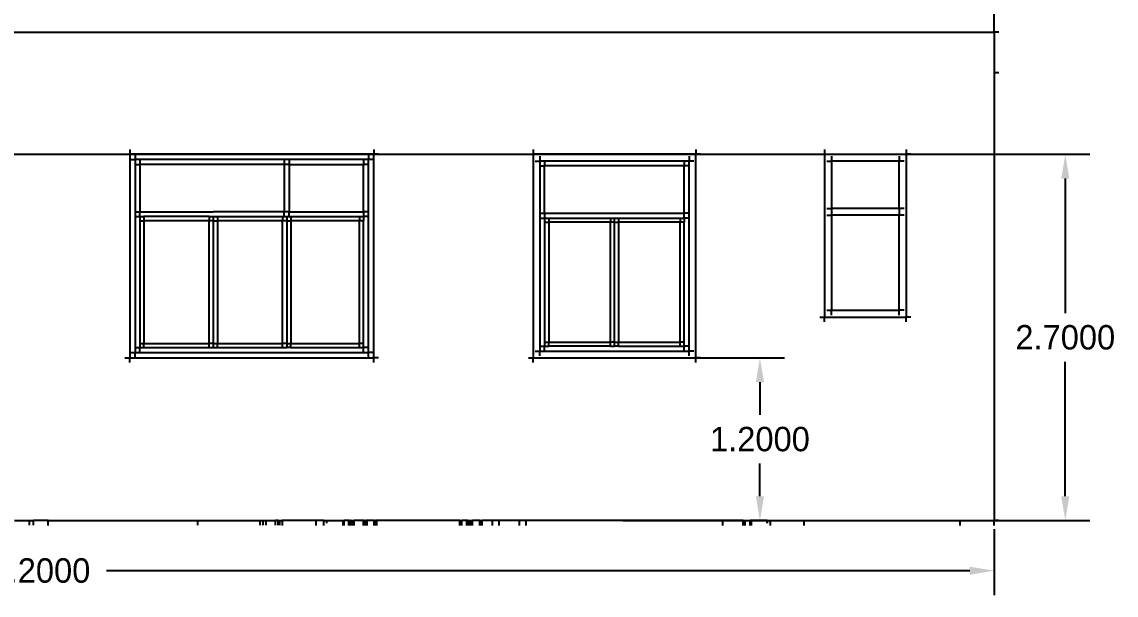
# Model space of a CAD drawing. Header units: metres. Extents: x -10.4 to 5.7, y -4.3 to 6.7.
# Drawn here: x -2.35 to 5.72, y -4.32 to -0.1 of the extents above; entities that cross this region are included whole.
import ezdxf

# ---------------------------------------------------------------- set-up
doc = ezdxf.new("R2010")
doc.units = ezdxf.units.M
doc.dimstyles.get("Standard").update_dxf_attribs({"dimtxt": 0.18, "dimasz": 0.18, "dimexe": 0.18, "dimexo": 0.0625, "dimgap": 0.09, "dimtad": 0, "dimtih": 1, "dimtoh": 1, "dimdec": 4, "dimzin": 0, "dimdsep": 46, "dimtxsty": 'Standard', "dimcen": 0.09, "dimadec": 0, "dimazin": 0, "dimtfac": 1, "dimtdec": 4, "dimtofl": 0, "dimtmove": 0, "dimatfit": 3, "dimfxl": 1, "dimtolj": 1, "dimtzin": 0, "dimarcsym": 0})

# ---------------------------------------------------------------- blocks, each defined once
blk = doc.blocks.new('*D2')
at = {"color": 0, "lineweight": -2}
for p, q in [((-9.3826, -3.8359), (-9.3826, -4.3219)), ((4.8174, -3.8359), (4.8174, -4.3219)), ((-9.2026, -4.1419), (-2.8376, -4.1419)), ((4.6374, -4.1419), (-1.7276, -4.1419))]:
    blk.add_line(p, q, dxfattribs=at)
at = {"color": 0}
for points in [[(-9.2026, -4.1119), (-9.2026, -4.1719), (-9.3826, -4.1419)], [(4.6374, -4.1119), (4.6374, -4.1719), (4.8174, -4.1419)]]:
    blk.add_solid(points, dxfattribs=at)
at = {"layer": 'Defpoints', "color": 0}
for p in [(-9.3826, -3.7734), (4.8174, -3.7734), (4.8174, -4.1419)]:
    blk.add_point(p, dxfattribs=at)
at = {"color": 0, "insert": (-2.2826, -4.1419), "char_height": 0.18, "attachment_point": 5}
blk.add_mtext('\\A1;14.2000', dxfattribs=at)
blk = doc.blocks.new('*D3')
at = {"color": 0, "lineweight": -2}
for p, q in [((-8.3701, -1.0734), (5.5218, -1.0734)), ((5.3418, -1.2534), (5.3418, -2.2434)), ((5.3418, -3.5934), (5.3418, -2.6034)), ((2.1549, -3.7734), (5.5218, -3.7734))]:
    blk.add_line(p, q, dxfattribs=at)
at = {"color": 0}
for points in [[(5.3118, -1.2534), (5.3718, -1.2534), (5.3418, -1.0734)], [(5.3118, -3.5934), (5.3718, -3.5934), (5.3418, -3.7734)]]:
    blk.add_solid(points, dxfattribs=at)
at = {"layer": 'Defpoints', "color": 0}
for p in [(-8.4326, -1.0734), (2.0924, -3.7734), (5.3418, -3.7734)]:
    blk.add_point(p, dxfattribs=at)
at = {"color": 0, "insert": (5.3418, -2.4234), "char_height": 0.18, "attachment_point": 5}
blk.add_mtext('\\A1;2.7000', dxfattribs=at)
blk = doc.blocks.new('*D5')
at = {"color": 0, "lineweight": -2}
for p, q in [((2.0799, -2.5734), (3.2701, -2.5734)), ((3.0901, -2.7534), (3.0901, -2.9934)), ((3.0901, -3.5934), (3.0901, -3.3534)), ((2.0799, -3.7734), (3.2701, -3.7734))]:
    blk.add_line(p, q, dxfattribs=at)
at = {"color": 0}
for points in [[(3.0601, -2.7534), (3.1201, -2.7534), (3.0901, -2.5734)], [(3.0601, -3.5934), (3.1201, -3.5934), (3.0901, -3.7734)]]:
    blk.add_solid(points, dxfattribs=at)
at = {"layer": 'Defpoints', "color": 0}
for p in [(2.0174, -2.5734), (2.0174, -3.7734), (3.0901, -3.7734)]:
    blk.add_point(p, dxfattribs=at)
at = {"color": 0, "insert": (3.0901, -3.1734), "char_height": 0.18, "attachment_point": 5}
blk.add_mtext('\\A1;1.2000', dxfattribs=at)

msp = doc.modelspace()

# ---------------------------------------------------------------- linework, layer by layer
for p, q in [((4.81737, -0.17341), (4.81737, 0.12659)), ((-9.38263, -0.17341), (4.81737, -0.17341)), ((4.85252, -0.17341), (4.81737, -0.17341)), ((4.81737, -0.17341), (4.81737, -0.47341)), ((4.85252, -0.47341), (4.81737, -0.47341)), ((4.81737, -0.47341), (4.81737, -3.77341)), ((-1.55763, -1.03826), (-1.55763, -1.07341)), ((0.24237, -1.03826), (0.24237, -1.07341)), ((1.41737, -1.03826), (1.41737, -1.07341)), ((2.61737, -1.03826), (2.61737, -1.07341)), ((3.56737, -1.03826), (3.56737, -1.07341)), ((4.16737, -1.03826), (4.16737, -1.07341)), ((-1.59278, -1.07341), (-1.55763, -1.07341)), ((-1.55763, -1.07341), (-1.55763, -2.57341)), ((0.24237, -1.07341), (-1.55763, -1.07341)), ((-1.55278, -1.11341), (-1.51763, -1.11341)), ((-1.51763, -1.07826), (-1.51763, -1.11341)), ((-1.48263, -1.11341), (-1.51763, -1.11341)), ((-1.51763, -1.11341), (-1.51763, -1.14841)), ((-1.48263, -1.11341), (-1.48263, -1.14841)), ((-0.41763, -1.11341), (-1.48263, -1.11341)), ((-0.41763, -1.11341), (-0.41763, -1.14841)), ((-0.38263, -1.11341), (-0.41763, -1.11341)), ((-0.38263, -1.11341), (-0.38263, -1.14841)), ((0.16737, -1.11341), (-0.38263, -1.11341)), ((0.16737, -1.11341), (0.16737, -1.14841)), ((0.20237, -1.11341), (0.16737, -1.11341)), ((0.20237, -1.07826), (0.20237, -1.11341)), ((0.23752, -1.11341), (0.20237, -1.11341)), ((0.20237, -1.14841), (0.20237, -1.11341)), ((0.27752, -1.07341), (0.24237, -1.07341)), ((0.24237, -2.57341), (0.24237, -1.07341)), ((1.38222, -1.07341), (1.41737, -1.07341)), ((2.61737, -1.07341), (1.41737, -1.07341)), ((1.41737, -1.07341), (1.41737, -2.57341)), ((1.43222, -1.12341), (1.46737, -1.12341)), ((1.46737, -1.08826), (1.46737, -1.12341)), ((1.50237, -1.12341), (1.46737, -1.12341)), ((1.46737, -1.12341), (1.46737, -1.15841)), ((1.50237, -1.12341), (1.50237, -1.15841)), ((2.53237, -1.12341), (1.50237, -1.12341)), ((2.53237, -1.12341), (2.53237, -1.15841)), ((2.56737, -1.12341), (2.53237, -1.12341)), ((2.56737, -1.08826), (2.56737, -1.12341)), ((2.60252, -1.12341), (2.56737, -1.12341)), ((2.56737, -1.15841), (2.56737, -1.12341)), ((2.65252, -1.07341), (2.61737, -1.07341)), ((2.61737, -2.57341), (2.61737, -1.07341)), ((3.53222, -1.07341), (3.56737, -1.07341)), ((3.56737, -1.07341), (4.16737, -1.07341)), ((3.56737, -1.07341), (3.56737, -2.27341)), ((3.58222, -1.12341), (3.61737, -1.12341)), ((3.61737, -1.08826), (3.61737, -1.12341)), ((3.61737, -1.12341), (3.61737, -1.47341)), ((4.11737, -1.12341), (3.61737, -1.12341)), ((4.11737, -1.08826), (4.11737, -1.12341)), ((4.11737, -1.47341), (4.11737, -1.12341)), ((4.15252, -1.12341), (4.11737, -1.12341)), ((4.16737, -1.07341), (4.16737, -2.27341)), ((4.20252, -1.07341), (4.16737, -1.07341)), ((-1.51763, -1.14841), (-1.48263, -1.14841)), ((-1.51763, -1.14841), (-1.51763, -1.49841)), ((-1.48263, -1.14841), (-1.48263, -1.49841)), ((-0.41763, -1.14841), (-1.48263, -1.14841)), ((-0.41763, -1.14841), (-0.41763, -1.49841)), ((-0.38263, -1.14841), (-0.41763, -1.14841)), ((-0.38263, -1.14841), (-0.38263, -1.49841)), ((-0.38263, -1.14841), (0.16737, -1.14841)), ((0.20237, -1.14841), (0.16737, -1.14841)), ((0.16737, -1.49841), (0.16737, -1.14841)), ((0.20237, -1.49841), (0.20237, -1.14841)), ((1.46737, -1.15841), (1.50237, -1.15841)), ((1.46737, -1.15841), (1.46737, -1.50841)), ((2.53237, -1.15841), (1.50237, -1.15841)), ((1.50237, -1.50841), (1.50237, -1.15841)), ((2.56737, -1.15841), (2.53237, -1.15841)), ((2.53237, -1.50841), (2.53237, -1.15841)), ((2.56737, -1.50841), (2.56737, -1.15841)), ((-1.51763, -1.49841), (-1.48263, -1.49841)), ((-1.51763, -1.49841), (-1.51763, -1.53341)), ((-1.48263, -1.53341), (-1.48263, -1.49841)), ((-1.48263, -1.49841), (-0.94117, -1.49841)), ((-0.94117, -1.49826), (-0.94117, -1.49841)), ((-0.41763, -1.49841), (-0.94117, -1.49841)), ((-0.41763, -1.53341), (-0.41763, -1.49841)), ((-0.38263, -1.49841), (-0.41763, -1.49841)), ((-0.38263, -1.53341), (-0.38263, -1.49841)), ((-0.38263, -1.49841), (0.16737, -1.49841)), ((0.20237, -1.49841), (0.16737, -1.49841)), ((0.16737, -1.49841), (0.16737, -1.53341)), ((0.20237, -1.53341), (0.20237, -1.49841)), ((1.46737, -1.50841), (1.50237, -1.50841)), ((1.46737, -1.50841), (1.46737, -1.54341)), ((1.50237, -1.50841), (1.50237, -1.54341)), ((1.50237, -1.50841), (2.01737, -1.50841)), ((2.01737, -1.50826), (2.01737, -1.50841)), ((2.01737, -1.50841), (2.53237, -1.50841)), ((2.56737, -1.50841), (2.53237, -1.50841)), ((2.53237, -1.54341), (2.53237, -1.50841)), ((2.56737, -1.54341), (2.56737, -1.50841)), ((3.58222, -1.47341), (3.61737, -1.47341)), ((3.58222, -1.52341), (3.61737, -1.52341)), ((4.11737, -1.47341), (3.61737, -1.47341)), ((3.61737, -1.47341), (3.61737, -1.52341)), ((4.11737, -1.52341), (3.61737, -1.52341)), ((3.61737, -1.52341), (3.61737, -2.22341)), ((4.15252, -1.47341), (4.11737, -1.47341)), ((4.11737, -1.47341), (4.11737, -1.52341)), ((4.15252, -1.52341), (4.11737, -1.52341)), ((4.11737, -2.22341), (4.11737, -1.52341)), ((-1.51763, -1.53341), (-1.48263, -1.53341)), ((-1.51763, -1.53341), (-1.51763, -2.49841)), ((-1.48263, -1.53341), (-1.45263, -1.53341)), ((-1.48263, -1.53341), (-1.48263, -1.56341)), ((-1.48263, -1.56341), (-1.45263, -1.56341)), ((-1.48263, -1.56341), (-1.48263, -2.46841)), ((-1.45263, -1.53341), (-1.45263, -1.56341)), ((-0.97117, -1.53341), (-1.45263, -1.53341)), ((-1.45263, -1.56341), (-1.45263, -2.46841)), ((-0.97117, -1.56341), (-1.45263, -1.56341)), ((-0.97117, -1.53341), (-0.97117, -1.56341)), ((-0.97117, -1.53341), (-0.94117, -1.53341)), ((-0.97117, -2.46841), (-0.97117, -1.56341)), ((-0.94117, -1.56341), (-0.97117, -1.56341)), ((-0.94117, -1.53341), (-0.94117, -1.56341)), ((-0.94117, -1.53341), (-0.91117, -1.53341)), ((-0.94117, -1.56341), (-0.91117, -1.56341)), ((-0.94117, -1.56341), (-0.94117, -2.46841)), ((-0.91117, -1.53341), (-0.91117, -1.56341)), ((-0.91117, -1.53341), (-0.42971, -1.53341)), ((-0.91117, -1.56341), (-0.91117, -2.46841)), ((-0.42971, -1.56341), (-0.91117, -1.56341)), ((-0.42971, -1.53341), (-0.42971, -1.56341)), ((-0.42971, -1.53341), (-0.41763, -1.53341)), ((-0.42971, -2.46841), (-0.42971, -1.56341)), ((-0.39971, -1.56341), (-0.42971, -1.56341)), ((-0.41763, -1.53355), (-0.41763, -1.53341)), ((-0.41763, -1.53341), (-0.39971, -1.53341)), ((-0.39971, -1.53341), (-0.39971, -1.56341)), ((-0.39971, -1.53341), (-0.38263, -1.53341)), ((-0.39971, -1.56341), (-0.39971, -2.46841)), ((-0.39971, -1.56341), (-0.36971, -1.56341)), ((-0.38263, -1.53355), (-0.38263, -1.53341)), ((-0.38263, -1.53341), (-0.36971, -1.53341)), ((-0.36971, -1.53341), (-0.36971, -1.56341)), ((-0.36971, -1.53341), (0.13737, -1.53341)), ((0.13737, -1.56341), (-0.36971, -1.56341)), ((-0.36971, -1.56341), (-0.36971, -2.46841)), ((0.13737, -1.53341), (0.13737, -1.56341)), ((0.13737, -1.53341), (0.16737, -1.53341)), ((0.16737, -1.56341), (0.13737, -1.56341)), ((0.13737, -2.46841), (0.13737, -1.56341)), ((0.20237, -1.53341), (0.16737, -1.53341)), ((0.16737, -1.53341), (0.16737, -1.56341)), ((0.16737, -2.46841), (0.16737, -1.56341)), ((0.20237, -2.49841), (0.20237, -1.53341)), ((1.46737, -1.54341), (1.50237, -1.54341)), ((1.46737, -1.54341), (1.46737, -2.48841)), ((1.50237, -1.54341), (1.53237, -1.54341)), ((1.50237, -1.54341), (1.50237, -1.57341)), ((1.50237, -1.57341), (1.53237, -1.57341)), ((1.50237, -1.57341), (1.50237, -2.45841)), ((1.53237, -1.54341), (1.53237, -1.57341)), ((1.53237, -1.54341), (1.98737, -1.54341)), ((1.53237, -1.57341), (1.53237, -2.45841)), ((1.98737, -1.57341), (1.53237, -1.57341)), ((1.98737, -1.54341), (1.98737, -1.57341)), ((1.98737, -1.54341), (2.01737, -1.54341)), ((1.98737, -2.45841), (1.98737, -1.57341)), ((2.01737, -1.57341), (1.98737, -1.57341)), ((2.01737, -1.54341), (2.04737, -1.54341)), ((2.01737, -1.57341), (2.01737, -1.54341)), ((2.01737, -2.45841), (2.01737, -1.57341)), ((2.01737, -1.57341), (2.04737, -1.57341)), ((2.04737, -1.54341), (2.04737, -1.57341)), ((2.04737, -1.54341), (2.50237, -1.54341)), ((2.04737, -1.57341), (2.04737, -2.45841)), ((2.50237, -1.57341), (2.04737, -1.57341)), ((2.50237, -1.54341), (2.50237, -1.57341)), ((2.50237, -1.54341), (2.53237, -1.54341)), ((2.50237, -2.45841), (2.50237, -1.57341)), ((2.53237, -1.57341), (2.50237, -1.57341)), ((2.56737, -1.54341), (2.53237, -1.54341)), ((2.53237, -1.54341), (2.53237, -1.57341)), ((2.53237, -2.45841), (2.53237, -1.57341)), ((2.56737, -2.48841), (2.56737, -1.54341)), ((3.58222, -2.22341), (3.61737, -2.22341)), ((3.61737, -2.22341), (4.11737, -2.22341)), ((3.61737, -2.25855), (3.61737, -2.22341)), ((4.15252, -2.22341), (4.11737, -2.22341)), ((4.11737, -2.25855), (4.11737, -2.22341)), ((3.53222, -2.27341), (3.56737, -2.27341)), ((3.56737, -2.30855), (3.56737, -2.27341)), ((3.56737, -2.27341), (4.16737, -2.27341)), ((4.16737, -2.30855), (4.16737, -2.27341)), ((4.20252, -2.27341), (4.16737, -2.27341)), ((-1.51763, -2.49841), (-1.48263, -2.49841)), ((-1.51763, -2.49841), (-1.51763, -2.53341)), ((-1.48263, -2.46841), (-1.45263, -2.46841)), ((-1.48263, -2.46841), (-1.48263, -2.49841)), ((-1.48263, -2.53341), (-1.48263, -2.49841)), ((-1.48263, -2.49841), (-1.45263, -2.49841)), ((-1.45263, -2.46841), (-0.97117, -2.46841)), ((-1.45263, -2.49841), (-1.45263, -2.46841)), ((-1.45263, -2.49841), (-0.97117, -2.49841)), ((-0.97117, -2.49841), (-0.97117, -2.46841)), ((-0.94117, -2.46841), (-0.97117, -2.46841)), ((-0.97117, -2.49841), (-0.94117, -2.49841)), ((-0.94117, -2.46841), (-0.94117, -2.49841)), ((-0.94117, -2.46841), (-0.91117, -2.46841)), ((-0.94117, -2.49841), (-0.91117, -2.49841)), ((-0.91117, -2.46841), (-0.42971, -2.46841)), ((-0.91117, -2.49841), (-0.91117, -2.46841)), ((-0.91117, -2.49841), (-0.42971, -2.49841)), ((-0.42971, -2.49841), (-0.42971, -2.46841)), ((-0.39971, -2.46841), (-0.42971, -2.46841)), ((-0.42971, -2.49841), (-0.39971, -2.49841)), ((-0.39971, -2.46841), (-0.39971, -2.49841)), ((-0.39971, -2.46841), (-0.36971, -2.46841)), ((-0.36971, -2.49841), (-0.39971, -2.49841)), ((-0.36971, -2.46841), (0.13737, -2.46841)), ((-0.36971, -2.49841), (-0.36971, -2.46841)), ((-0.36971, -2.49841), (0.13737, -2.49841)), ((0.13737, -2.49841), (0.13737, -2.46841)), ((0.16737, -2.46841), (0.13737, -2.46841)), ((0.13737, -2.49841), (0.16737, -2.49841)), ((0.16737, -2.49841), (0.16737, -2.46841)), ((0.16737, -2.53341), (0.16737, -2.49841)), ((0.20237, -2.49841), (0.16737, -2.49841)), ((0.20237, -2.53341), (0.20237, -2.49841)), ((1.46737, -2.48841), (1.50237, -2.48841)), ((1.46737, -2.48841), (1.46737, -2.52341)), ((1.50237, -2.45841), (1.53237, -2.45841)), ((1.50237, -2.45841), (1.50237, -2.48841)), ((1.50237, -2.52341), (1.50237, -2.48841)), ((1.50237, -2.48841), (1.53237, -2.48841)), ((1.53237, -2.48841), (1.53237, -2.45841)), ((1.53237, -2.45841), (1.98737, -2.45841)), ((1.98737, -2.48841), (1.53237, -2.48841)), ((1.98737, -2.48841), (1.98737, -2.45841)), ((2.01737, -2.45841), (1.98737, -2.45841)), ((1.98737, -2.48841), (2.01737, -2.48841)), ((2.01737, -2.48841), (2.01737, -2.45841)), ((2.01737, -2.45841), (2.04737, -2.45841)), ((2.04737, -2.48841), (2.01737, -2.48841)), ((2.04737, -2.48841), (2.04737, -2.45841)), ((2.04737, -2.45841), (2.50237, -2.45841)), ((2.04737, -2.48841), (2.50237, -2.48841)), ((2.50237, -2.48841), (2.50237, -2.45841)), ((2.53237, -2.45841), (2.50237, -2.45841)), ((2.50237, -2.48841), (2.53237, -2.48841)), ((2.53237, -2.48841), (2.53237, -2.45841)), ((2.56737, -2.48841), (2.53237, -2.48841)), ((2.53237, -2.52341), (2.53237, -2.48841)), ((2.56737, -2.52341), (2.56737, -2.48841)), ((-1.59278, -2.57341), (-1.55763, -2.57341)), ((-1.55763, -2.60855), (-1.55763, -2.57341)), ((-1.55763, -2.57341), (0.24237, -2.57341)), ((-1.55278, -2.53341), (-1.51763, -2.53341)), ((-1.51763, -2.56855), (-1.51763, -2.53341)), ((-1.51763, -2.53341), (-1.48263, -2.53341)), ((-1.48263, -2.53341), (0.16737, -2.53341)), ((0.16737, -2.53341), (0.20237, -2.53341)), ((0.20237, -2.56855), (0.20237, -2.53341)), ((0.23752, -2.53341), (0.20237, -2.53341)), ((0.24237, -2.60855), (0.24237, -2.57341)), ((0.27752, -2.57341), (0.24237, -2.57341)), ((1.38222, -2.57341), (1.41737, -2.57341)), ((1.41737, -2.57341), (2.61737, -2.57341)), ((1.41737, -2.60855), (1.41737, -2.57341)), ((1.43222, -2.52341), (1.46737, -2.52341)), ((1.46737, -2.55855), (1.46737, -2.52341)), ((1.46737, -2.52341), (1.50237, -2.52341)), ((1.50237, -2.52341), (2.53237, -2.52341)), ((2.53237, -2.52341), (2.56737, -2.52341)), ((2.56737, -2.55855), (2.56737, -2.52341)), ((2.60252, -2.52341), (2.56737, -2.52341)), ((2.61737, -2.60855), (2.61737, -2.57341)), ((2.65252, -2.57341), (2.61737, -2.57341)), ((-2.40763, -3.77341), (-2.29743, -3.77341)), ((-2.29743, -3.80755), (-2.29743, -3.77341)), ((-2.29743, -3.77341), (-2.26783, -3.77341)), ((-2.26783, -3.80755), (-2.26783, -3.77341)), ((-2.15763, -3.77341), (-2.26783, -3.77341)), ((-2.15763, -3.80855), (-2.15763, -3.77341)), ((-2.15763, -3.77341), (-1.05423, -3.77341)), ((-1.05423, -3.80755), (-1.05423, -3.77341)), ((-1.05423, -3.77341), (-0.59543, -3.77341)), ((-0.59543, -3.80755), (-0.59543, -3.77341)), ((-0.59543, -3.77341), (-0.57323, -3.77341)), ((-0.57323, -3.80755), (-0.57323, -3.77341)), ((-0.57323, -3.77341), (-0.55103, -3.77341)), ((-0.55103, -3.80755), (-0.55103, -3.77341)), ((-0.55103, -3.77341), (-0.48238, -3.77341)), ((-0.48238, -3.80755), (-0.48238, -3.77341)), ((-0.46223, -3.77341), (-0.48238, -3.77341)), ((-0.46223, -3.80755), (-0.46223, -3.77341)), ((-0.46223, -3.77341), (-0.45113, -3.77341)), ((-0.45113, -3.80755), (-0.45113, -3.77341)), ((-0.45113, -3.77341), (-0.43263, -3.77341)), ((-0.18263, -3.77341), (-0.43263, -3.77341)), ((-0.43263, -3.77341), (-0.43263, -3.80855)), ((-0.18263, -3.80855), (-0.18263, -3.77341)), ((-0.12662, -3.77341), (-0.18263, -3.77341)), ((-0.12662, -3.80855), (-0.12662, -3.77341)), ((-0.12662, -3.77341), (-0.10487, -3.77341)), ((-0.10487, -3.79266), (-0.10487, -3.77341)), ((-0.10487, -3.77341), (-0.10379, -3.77341)), ((-0.10379, -3.79266), (-0.10379, -3.77341)), ((-0.10379, -3.77341), (0.01513, -3.77341)), ((0.01513, -3.77341), (0.01621, -3.77341)), ((0.01513, -3.77341), (0.01513, -3.80855)), ((0.01621, -3.79266), (0.01621, -3.77341)), ((0.01621, -3.77341), (0.02338, -3.77341)), ((0.02338, -3.80855), (0.02338, -3.77341)), ((0.05838, -3.77341), (0.02338, -3.77341)), ((0.05838, -3.80855), (0.05838, -3.77341)), ((0.06128, -3.77341), (0.05838, -3.77341)), ((0.06128, -3.80855), (0.06128, -3.77341)), ((0.06128, -3.77341), (0.06737, -3.77341)), ((0.06737, -3.80855), (0.06737, -3.77341)), ((0.07338, -3.77341), (0.06737, -3.77341)), ((0.07338, -3.80855), (0.07338, -3.77341)), ((0.07338, -3.77341), (0.07939, -3.77341)), ((0.07939, -3.80855), (0.07939, -3.77341)), ((0.07939, -3.77341), (0.08542, -3.77341)), ((0.08542, -3.80855), (0.08542, -3.77341)), ((0.08542, -3.77341), (0.09739, -3.77341)), ((0.09739, -3.80855), (0.09739, -3.77341)), ((0.16737, -3.77341), (0.09739, -3.77341)), ((0.16737, -3.80855), (0.16737, -3.77341)), ((0.17241, -3.77341), (0.16737, -3.77341)), ((0.17241, -3.80855), (0.17241, -3.77341)), ((0.17241, -3.77341), (0.17386, -3.77341)), ((0.17386, -3.80855), (0.17386, -3.77341)), ((0.17386, -3.77341), (0.1824, -3.77341)), ((0.1824, -3.80855), (0.1824, -3.77341)), ((0.1824, -3.77341), (0.18444, -3.77341)), ((0.18444, -3.80855), (0.18444, -3.77341)), ((0.19185, -3.77341), (0.18444, -3.77341)), ((0.19185, -3.77341), (0.192, -3.77341)), ((0.19185, -3.77341), (0.19185, -3.80855)), ((0.192, -3.79266), (0.192, -3.77341)), ((0.24629, -3.77341), (0.192, -3.77341)), ((0.24629, -3.80855), (0.24629, -3.77341)), ((0.24629, -3.77341), (0.25513, -3.77341)), ((0.25513, -3.80855), (0.25513, -3.77341)), ((0.26132, -3.77341), (0.25513, -3.77341)), ((0.26132, -3.77341), (0.26144, -3.77341)), ((0.26132, -3.77341), (0.26132, -3.80855)), ((0.26144, -3.79266), (0.26144, -3.77341)), ((0.87763, -3.77341), (0.26144, -3.77341)), ((0.87763, -3.80855), (0.87763, -3.77341)), ((0.87763, -3.77341), (0.87769, -3.77341)), ((0.87769, -3.79266), (0.87769, -3.77341)), ((0.87769, -3.77341), (0.8778, -3.77341)), ((0.8778, -3.79266), (0.8778, -3.77341)), ((0.8778, -3.77341), (0.88383, -3.77341)), ((0.88383, -3.80855), (0.88383, -3.77341)), ((0.88383, -3.77341), (0.89266, -3.77341)), ((0.89266, -3.80855), (0.89266, -3.77341)), ((0.92961, -3.77341), (0.89266, -3.77341)), ((0.92961, -3.80855), (0.92961, -3.77341)), ((0.92961, -3.77341), (0.92967, -3.77341)), ((0.92967, -3.79266), (0.92967, -3.77341)), ((0.92967, -3.77341), (0.92981, -3.77341)), ((0.92981, -3.79266), (0.92981, -3.77341)), ((0.93702, -3.77341), (0.92981, -3.77341)), ((0.93702, -3.80855), (0.93702, -3.77341)), ((0.93702, -3.77341), (0.9476, -3.77341)), ((0.9476, -3.80855), (0.9476, -3.77341)), ((0.9476, -3.77341), (0.95655, -3.77341)), ((0.95655, -3.80855), (0.95655, -3.77341)), ((0.95655, -3.77341), (0.96655, -3.77341)), ((0.96655, -3.80855), (0.96655, -3.77341)), ((0.96655, -3.77341), (0.96737, -3.77341)), ((0.96737, -3.80855), (0.96737, -3.77341)), ((0.96737, -3.77341), (0.97158, -3.77341)), ((0.97158, -3.80855), (0.97158, -3.77341)), ((1.02408, -3.77341), (0.97158, -3.77341)), ((1.02408, -3.80855), (1.02408, -3.77341)), ((1.02737, -3.77341), (1.02408, -3.77341)), ((1.02737, -3.80855), (1.02737, -3.77341)), ((1.02737, -3.77341), (1.03604, -3.77341)), ((1.03604, -3.80855), (1.03604, -3.77341)), ((1.03604, -3.77341), (1.04207, -3.77341)), ((1.04207, -3.80855), (1.04207, -3.77341)), ((1.11737, -3.77341), (1.04207, -3.77341)), ((1.11737, -3.80855), (1.11737, -3.77341)), ((1.16737, -3.77341), (1.11737, -3.77341)), ((1.16737, -3.80855), (1.16737, -3.77341)), ((1.31737, -3.77341), (1.16737, -3.77341)), ((1.31737, -3.80855), (1.31737, -3.77341)), ((1.36737, -3.77341), (1.31737, -3.77341)), ((1.36737, -3.80855), (1.36737, -3.77341)), ((2.81737, -3.77341), (1.36737, -3.77341)), ((2.81737, -3.80855), (2.81737, -3.77341)), ((2.96737, -3.77341), (2.81737, -3.77341)), ((2.96737, -3.80855), (2.96737, -3.77341)), ((2.96737, -3.77341), (2.97947, -3.77341)), ((2.97947, -3.77341), (2.98237, -3.77341)), ((2.97947, -3.80855), (2.97947, -3.77341)), ((2.98237, -3.80855), (2.98237, -3.77341)), ((2.98237, -3.77341), (3.01737, -3.77341)), ((3.01737, -3.80855), (3.01737, -3.77341)), ((3.02454, -3.77341), (3.01737, -3.77341)), ((3.02454, -3.77341), (3.02561, -3.77341)), ((3.02454, -3.79266), (3.02454, -3.77341)), ((3.14454, -3.77341), (3.02561, -3.77341)), ((3.02561, -3.77341), (3.02561, -3.80855)), ((3.14454, -3.79266), (3.14454, -3.77341)), ((3.14454, -3.77341), (3.14561, -3.77341)), ((3.14561, -3.79266), (3.14561, -3.77341)), ((3.14561, -3.77341), (3.16737, -3.77341)), ((3.16737, -3.80855), (3.16737, -3.77341)), ((3.16737, -3.77341), (3.41737, -3.77341)), ((3.41737, -3.80855), (3.41737, -3.77341)), ((3.41737, -3.77341), (4.56737, -3.77341)), ((4.56737, -3.80855), (4.56737, -3.77341)), ((4.56737, -3.77341), (4.81737, -3.77341)), ((4.81737, -3.80855), (4.81737, -3.77341)), ((4.85252, -3.77341), (4.81737, -3.77341))]:
    msp.add_line(p, q)

# ---------------------------------------------------------------- dimensions: what is measured, and where the dimension line sits
for base, p1, p2, picture, middle in [((5.3418, -3.77341), (-8.43263, -1.07341), (2.09237, -3.77341), '*D3', (5.3418, -2.42341)), ((3.09011, -3.77341), (2.01737, -2.57341), (2.01737, -3.77341), '*D5', (3.09011, -3.17341))]:
    dim = msp.add_linear_dim(base=base, p1=p1, p2=p2, angle=90, dimstyle='Standard')
    dim.commit()
    dim.dimension.update_dxf_attribs({"geometry": picture, "text_midpoint": middle})
dim = msp.add_linear_dim(base=(4.81737, -4.14187), p1=(-9.38263, -3.77341), p2=(4.81737, -3.77341), dimstyle='Standard')
dim.commit()
dim.dimension.update_dxf_attribs({"geometry": '*D2', "text_midpoint": (-2.28263, -4.14187)})

doc.saveas('drawing.dxf')
